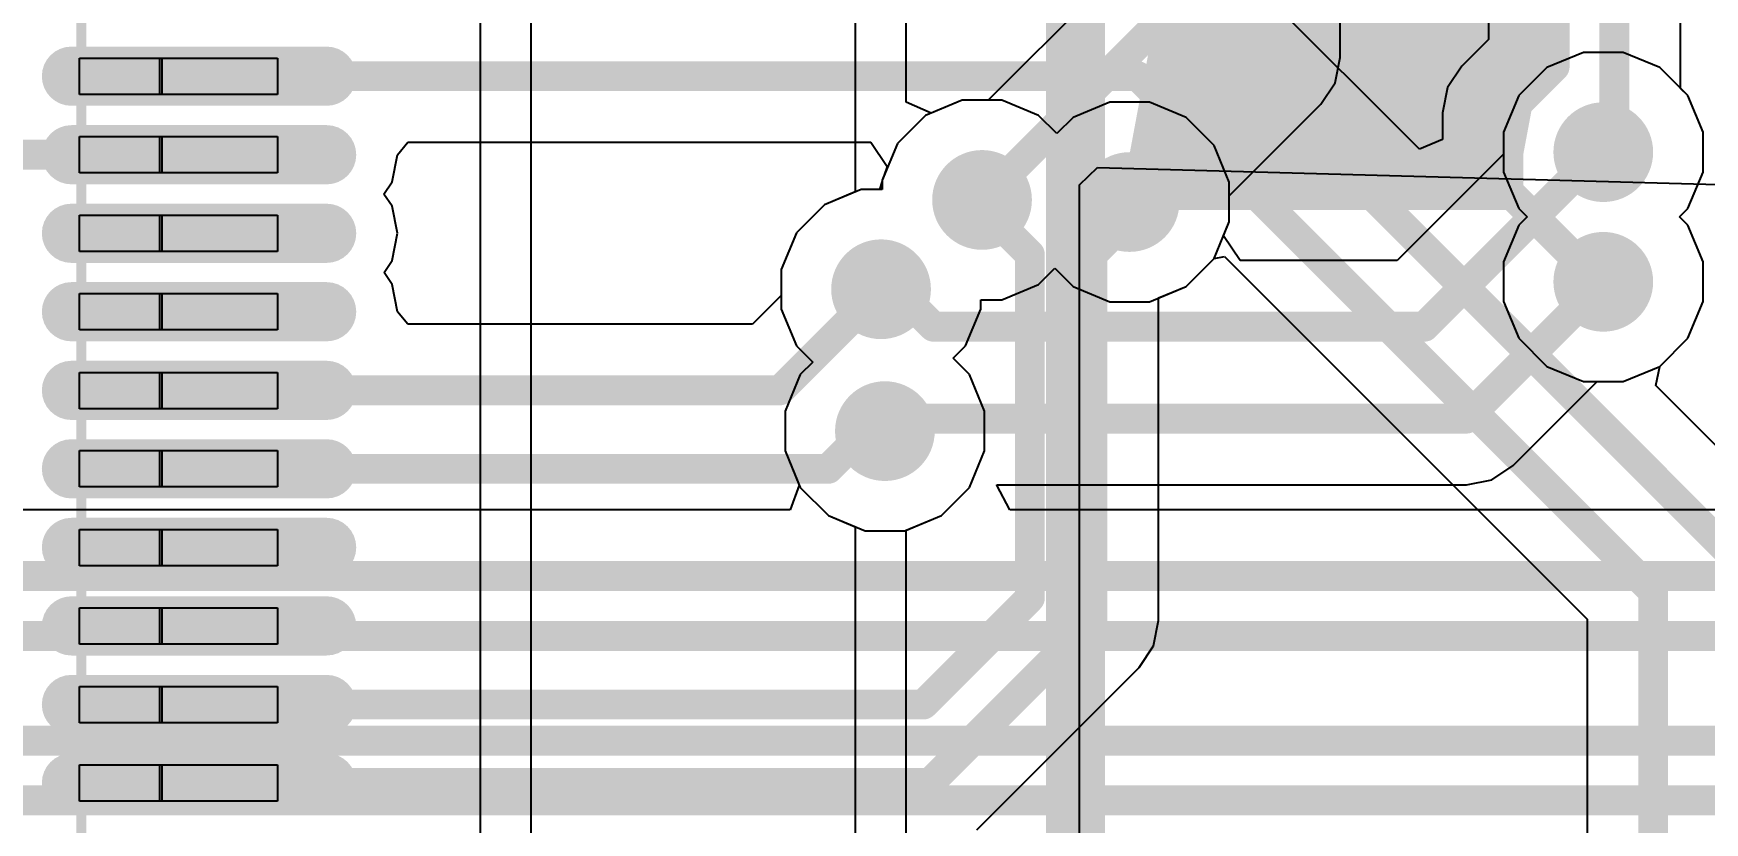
# Model space of a CAD drawing. Header units: inches. Extents: x -1 to 1.07, y -0.9 to 1.08.
# Drawn here: x 0.0052 to 0.3403, y -0.3094 to -0.1512 of the extents above; entities that cross this region are included whole.
import ezdxf

# ---------------------------------------------------------------- set-up
doc = ezdxf.new("R2010")
doc.units = ezdxf.units.IN
doc.header["$MEASUREMENT"] = 0
for name, color, linetype in [('BottomLayer', 5, 'Continuous'), ('Mechanical15', 56, 'Continuous'), ('MidLayer1', 16, 'Continuous'), ('MidLayer2', 76, 'Continuous'), ('TopLayer', 1, 'Continuous'), ('TopOverlay', 2, 'Continuous'), ('TopPaste', 8, 'Continuous'), ('TopSolder', 216, 'Continuous'), ('ViaHoleLayer', 16, 'Continuous')]:
    doc.layers.add(name, color=color, linetype=linetype)
doc.styles.add('Arial_Bold_Italic', font='', dxfattribs={"height": 0.2})
doc.styles.get('Arial_Bold_Italic').set_extended_font_data('Arial', italic=True, bold=True)

# ---------------------------------------------------------------- blocks, each defined once
blk = doc.blocks.new('IC_V3S_22')
at = {"layer": 'TopLayer'}
h = blk.add_hatch(color=1, dxfattribs=at)
edge = h.paths.add_edge_path()
edge.add_arc((0.32979, -0.00787), 0.003937, 270, 450)
edge.add_line((0.32979, -0.003933), (0.27861, -0.003933))
edge.add_arc((0.27861, -0.00787), 0.003937, 90, 270)
edge.add_line((0.27861, -0.011807), (0.32979, -0.011807))
h = blk.add_hatch(color=1, dxfattribs=at)
edge = h.paths.add_edge_path()
edge.add_arc((0.32979, -0.02362), 0.003937, 270, 450)
edge.add_line((0.32979, -0.019683), (0.27861, -0.019683))
edge.add_arc((0.27861, -0.02362), 0.003937, 90, 270)
edge.add_line((0.27861, -0.027557), (0.32979, -0.027557))
h = blk.add_hatch(color=1, dxfattribs=at)
edge = h.paths.add_edge_path()
edge.add_arc((0.32979, -0.03937), 0.003937, 270, 450)
edge.add_line((0.32979, -0.035433), (0.27861, -0.035433))
edge.add_arc((0.27861, -0.03937), 0.003937, 90, 270)
edge.add_line((0.27861, -0.043307), (0.32979, -0.043307))
h = blk.add_hatch(color=1, dxfattribs=at)
edge = h.paths.add_edge_path()
edge.add_arc((0.32979, -0.0551), 0.003937, 270, 450)
edge.add_line((0.32979, -0.051163), (0.27861, -0.051163))
edge.add_arc((0.27861, -0.0551), 0.003937, 90, 270)
edge.add_line((0.27861, -0.059037), (0.32979, -0.059037))
h = blk.add_hatch(color=1, dxfattribs=at)
edge = h.paths.add_edge_path()
edge.add_arc((0.32979, -0.07087), 0.003937, 270, 450)
edge.add_line((0.32979, -0.066933), (0.27861, -0.066933))
edge.add_arc((0.27861, -0.07087), 0.003937, 90, 270)
edge.add_line((0.27861, -0.074807), (0.32979, -0.074807))
h = blk.add_hatch(color=1, dxfattribs=at)
edge = h.paths.add_edge_path()
edge.add_arc((0.32979, -0.0866), 0.003937, 270, 450)
edge.add_line((0.32979, -0.082663), (0.27861, -0.082663))
edge.add_arc((0.27861, -0.0866), 0.003937, 90, 270)
edge.add_line((0.27861, -0.090537), (0.32979, -0.090537))
h = blk.add_hatch(color=1, dxfattribs=at)
edge = h.paths.add_edge_path()
edge.add_arc((0.32979, -0.10236), 0.003937, 270, 450)
edge.add_line((0.32979, -0.098423), (0.27861, -0.098423))
edge.add_arc((0.27861, -0.10236), 0.003937, 90, 270)
edge.add_line((0.27861, -0.106297), (0.32979, -0.106297))
h = blk.add_hatch(color=1, dxfattribs=at)
edge = h.paths.add_edge_path()
edge.add_arc((0.32979, -0.1181), 0.003937, 270, 450)
edge.add_line((0.32979, -0.114163), (0.27861, -0.114163))
edge.add_arc((0.27861, -0.1181), 0.003937, 90, 270)
edge.add_line((0.27861, -0.122037), (0.32979, -0.122037))
h = blk.add_hatch(color=1, dxfattribs=at)
edge = h.paths.add_edge_path()
edge.add_arc((0.32979, -0.13386), 0.003937, 270, 450)
edge.add_line((0.32979, -0.129923), (0.27861, -0.129923))
edge.add_arc((0.27861, -0.13386), 0.003937, 90, 270)
edge.add_line((0.27861, -0.137797), (0.32979, -0.137797))
h = blk.add_hatch(color=1, dxfattribs=at)
edge = h.paths.add_edge_path()
edge.add_arc((0.32979, -0.1496), 0.003937, 270, 450)
edge.add_line((0.32979, -0.145663), (0.27861, -0.145663))
edge.add_arc((0.27861, -0.1496), 0.003937, 90, 270)
edge.add_line((0.27861, -0.153537), (0.32979, -0.153537))
at = {"layer": 'TopPaste'}
h = blk.add_hatch(color=8, dxfattribs=at)
edge = h.paths.add_edge_path()
edge.add_arc((0.32979, -0.00787), 0.003937, 270, 450)
edge.add_line((0.32979, -0.003933), (0.27861, -0.003933))
edge.add_arc((0.27861, -0.00787), 0.003937, 90, 270)
edge.add_line((0.27861, -0.011807), (0.32979, -0.011807))
h = blk.add_hatch(color=8, dxfattribs=at)
edge = h.paths.add_edge_path()
edge.add_arc((0.32979, -0.02362), 0.003937, 270, 450)
edge.add_line((0.32979, -0.019683), (0.27861, -0.019683))
edge.add_arc((0.27861, -0.02362), 0.003937, 90, 270)
edge.add_line((0.27861, -0.027557), (0.32979, -0.027557))
h = blk.add_hatch(color=8, dxfattribs=at)
edge = h.paths.add_edge_path()
edge.add_arc((0.32979, -0.03937), 0.003937, 270, 450)
edge.add_line((0.32979, -0.035433), (0.27861, -0.035433))
edge.add_arc((0.27861, -0.03937), 0.003937, 90, 270)
edge.add_line((0.27861, -0.043307), (0.32979, -0.043307))
h = blk.add_hatch(color=8, dxfattribs=at)
edge = h.paths.add_edge_path()
edge.add_arc((0.32979, -0.0551), 0.003937, 270, 450)
edge.add_line((0.32979, -0.051163), (0.27861, -0.051163))
edge.add_arc((0.27861, -0.0551), 0.003937, 90, 270)
edge.add_line((0.27861, -0.059037), (0.32979, -0.059037))
h = blk.add_hatch(color=8, dxfattribs=at)
edge = h.paths.add_edge_path()
edge.add_arc((0.32979, -0.07087), 0.003937, 270, 450)
edge.add_line((0.32979, -0.066933), (0.27861, -0.066933))
edge.add_arc((0.27861, -0.07087), 0.003937, 90, 270)
edge.add_line((0.27861, -0.074807), (0.32979, -0.074807))
h = blk.add_hatch(color=8, dxfattribs=at)
edge = h.paths.add_edge_path()
edge.add_arc((0.32979, -0.0866), 0.003937, 270, 450)
edge.add_line((0.32979, -0.082663), (0.27861, -0.082663))
edge.add_arc((0.27861, -0.0866), 0.003937, 90, 270)
edge.add_line((0.27861, -0.090537), (0.32979, -0.090537))
h = blk.add_hatch(color=8, dxfattribs=at)
edge = h.paths.add_edge_path()
edge.add_arc((0.32979, -0.10236), 0.003937, 270, 450)
edge.add_line((0.32979, -0.098423), (0.27861, -0.098423))
edge.add_arc((0.27861, -0.10236), 0.003937, 90, 270)
edge.add_line((0.27861, -0.106297), (0.32979, -0.106297))
h = blk.add_hatch(color=8, dxfattribs=at)
edge = h.paths.add_edge_path()
edge.add_arc((0.32979, -0.1181), 0.003937, 270, 450)
edge.add_line((0.32979, -0.114163), (0.27861, -0.114163))
edge.add_arc((0.27861, -0.1181), 0.003937, 90, 270)
edge.add_line((0.27861, -0.122037), (0.32979, -0.122037))
h = blk.add_hatch(color=8, dxfattribs=at)
edge = h.paths.add_edge_path()
edge.add_arc((0.32979, -0.13386), 0.003937, 270, 450)
edge.add_line((0.32979, -0.129923), (0.27861, -0.129923))
edge.add_arc((0.27861, -0.13386), 0.003937, 90, 270)
edge.add_line((0.27861, -0.137797), (0.32979, -0.137797))
h = blk.add_hatch(color=8, dxfattribs=at)
edge = h.paths.add_edge_path()
edge.add_arc((0.32979, -0.1496), 0.003937, 270, 450)
edge.add_line((0.32979, -0.145663), (0.27861, -0.145663))
edge.add_arc((0.27861, -0.1496), 0.003937, 90, 270)
edge.add_line((0.27861, -0.153537), (0.32979, -0.153537))
at = {"layer": 'TopSolder'}
h = blk.add_hatch(color=216, dxfattribs=at)
edge = h.paths.add_edge_path()
edge.add_arc((0.32979, -0.00787), 0.005937, 270, 450)
edge.add_line((0.32979, -0.001933), (0.27861, -0.001933))
edge.add_arc((0.27861, -0.00787), 0.005937, 90, 270)
edge.add_line((0.27861, -0.013807), (0.32979, -0.013807))
h = blk.add_hatch(color=216, dxfattribs=at)
edge = h.paths.add_edge_path()
edge.add_arc((0.32979, -0.02362), 0.005937, 270, 450)
edge.add_line((0.32979, -0.017683), (0.27861, -0.017683))
edge.add_arc((0.27861, -0.02362), 0.005937, 90, 270)
edge.add_line((0.27861, -0.029557), (0.32979, -0.029557))
h = blk.add_hatch(color=216, dxfattribs=at)
edge = h.paths.add_edge_path()
edge.add_arc((0.32979, -0.03937), 0.005937, 270, 450)
edge.add_line((0.32979, -0.033433), (0.27861, -0.033433))
edge.add_arc((0.27861, -0.03937), 0.005937, 90, 270)
edge.add_line((0.27861, -0.045307), (0.32979, -0.045307))
h = blk.add_hatch(color=216, dxfattribs=at)
edge = h.paths.add_edge_path()
edge.add_arc((0.32979, -0.0551), 0.005937, 270, 450)
edge.add_line((0.32979, -0.049163), (0.27861, -0.049163))
edge.add_arc((0.27861, -0.0551), 0.005937, 90, 270)
edge.add_line((0.27861, -0.061037), (0.32979, -0.061037))
h = blk.add_hatch(color=216, dxfattribs=at)
edge = h.paths.add_edge_path()
edge.add_arc((0.32979, -0.07087), 0.005937, 270, 450)
edge.add_line((0.32979, -0.064933), (0.27861, -0.064933))
edge.add_arc((0.27861, -0.07087), 0.005937, 90, 270)
edge.add_line((0.27861, -0.076807), (0.32979, -0.076807))
h = blk.add_hatch(color=216, dxfattribs=at)
edge = h.paths.add_edge_path()
edge.add_arc((0.32979, -0.0866), 0.005937, 270, 450)
edge.add_line((0.32979, -0.080663), (0.27861, -0.080663))
edge.add_arc((0.27861, -0.0866), 0.005937, 90, 270)
edge.add_line((0.27861, -0.092537), (0.32979, -0.092537))
h = blk.add_hatch(color=216, dxfattribs=at)
edge = h.paths.add_edge_path()
edge.add_arc((0.32979, -0.10236), 0.005937, 270, 450)
edge.add_line((0.32979, -0.096423), (0.27861, -0.096423))
edge.add_arc((0.27861, -0.10236), 0.005937, 90, 270)
edge.add_line((0.27861, -0.108297), (0.32979, -0.108297))
h = blk.add_hatch(color=216, dxfattribs=at)
edge = h.paths.add_edge_path()
edge.add_arc((0.32979, -0.1181), 0.005937, 270, 450)
edge.add_line((0.32979, -0.112163), (0.27861, -0.112163))
edge.add_arc((0.27861, -0.1181), 0.005937, 90, 270)
edge.add_line((0.27861, -0.124037), (0.32979, -0.124037))
h = blk.add_hatch(color=216, dxfattribs=at)
edge = h.paths.add_edge_path()
edge.add_arc((0.32979, -0.13386), 0.005937, 270, 450)
edge.add_line((0.32979, -0.127923), (0.27861, -0.127923))
edge.add_arc((0.27861, -0.13386), 0.005937, 90, 270)
edge.add_line((0.27861, -0.139797), (0.32979, -0.139797))
h = blk.add_hatch(color=216, dxfattribs=at)
edge = h.paths.add_edge_path()
edge.add_arc((0.32979, -0.1496), 0.005937, 270, 450)
edge.add_line((0.32979, -0.143663), (0.27861, -0.143663))
edge.add_arc((0.27861, -0.1496), 0.005937, 90, 270)
edge.add_line((0.27861, -0.155537), (0.32979, -0.155537))
at = {"layer": 'Mechanical15'}
for p, q in [((0.280197, -0.011542), (0.280197, -0.004258)), ((0.280197, -0.004258), (0.296732, -0.004258)), ((0.296339, -0.011542), (0.296339, -0.004258)), ((0.296339, -0.004258), (0.319961, -0.004258)), ((0.296732, -0.004258), (0.296732, -0.011542)), ((0.319961, -0.004258), (0.319961, -0.011542)), ((0.280197, -0.011542), (0.280197, -0.011542)), ((0.296732, -0.011542), (0.280197, -0.011542)), ((0.296339, -0.011542), (0.296339, -0.011542)), ((0.319961, -0.011542), (0.296339, -0.011542)), ((0.280197, -0.027242), (0.280197, -0.019958)), ((0.280197, -0.019958), (0.296732, -0.019958)), ((0.296339, -0.027242), (0.296339, -0.019958)), ((0.296339, -0.019958), (0.319961, -0.019958)), ((0.296732, -0.019958), (0.296732, -0.027242)), ((0.319961, -0.019958), (0.319961, -0.027242)), ((0.280197, -0.027242), (0.280197, -0.027242)), ((0.296732, -0.027242), (0.280197, -0.027242)), ((0.296339, -0.027242), (0.296339, -0.027242)), ((0.319961, -0.027242), (0.296339, -0.027242)), ((0.280197, -0.043042), (0.280197, -0.035758)), ((0.280197, -0.035758), (0.296732, -0.035758)), ((0.296339, -0.043042), (0.296339, -0.035758)), ((0.296339, -0.035758), (0.319961, -0.035758)), ((0.296732, -0.035758), (0.296732, -0.043042)), ((0.319961, -0.035758), (0.319961, -0.043042)), ((0.280197, -0.043042), (0.280197, -0.043042)), ((0.296732, -0.043042), (0.280197, -0.043042)), ((0.296339, -0.043042), (0.296339, -0.043042)), ((0.319961, -0.043042), (0.296339, -0.043042)), ((0.280197, -0.058742), (0.280197, -0.051458)), ((0.280197, -0.051458), (0.296732, -0.051458)), ((0.296339, -0.058742), (0.296339, -0.051458)), ((0.296339, -0.051458), (0.319961, -0.051458)), ((0.296732, -0.051458), (0.296732, -0.058742)), ((0.319961, -0.051458), (0.319961, -0.058742)), ((0.280197, -0.058742), (0.280197, -0.058742)), ((0.296732, -0.058742), (0.280197, -0.058742)), ((0.296339, -0.058742), (0.296339, -0.058742)), ((0.319961, -0.058742), (0.296339, -0.058742)), ((0.280197, -0.074542), (0.280197, -0.067258)), ((0.280197, -0.067258), (0.296732, -0.067258)), ((0.296339, -0.074542), (0.296339, -0.067258)), ((0.296339, -0.067258), (0.319961, -0.067258)), ((0.296732, -0.067258), (0.296732, -0.074542)), ((0.319961, -0.067258), (0.319961, -0.074542)), ((0.280197, -0.074542), (0.280197, -0.074542)), ((0.296732, -0.074542), (0.280197, -0.074542)), ((0.296339, -0.074542), (0.296339, -0.074542)), ((0.319961, -0.074542), (0.296339, -0.074542)), ((0.280197, -0.090242), (0.280197, -0.082958)), ((0.280197, -0.082958), (0.296732, -0.082958)), ((0.296339, -0.090242), (0.296339, -0.082958)), ((0.296339, -0.082958), (0.319961, -0.082958)), ((0.296732, -0.082958), (0.296732, -0.090242)), ((0.319961, -0.082958), (0.319961, -0.090242)), ((0.280197, -0.090242), (0.280197, -0.090242)), ((0.296732, -0.090242), (0.280197, -0.090242)), ((0.296339, -0.090242), (0.296339, -0.090242)), ((0.319961, -0.090242), (0.296339, -0.090242)), ((0.280197, -0.106042), (0.280197, -0.098758)), ((0.280197, -0.098758), (0.296732, -0.098758)), ((0.296339, -0.106042), (0.296339, -0.098758)), ((0.296339, -0.098758), (0.319961, -0.098758)), ((0.296732, -0.098758), (0.296732, -0.106042)), ((0.319961, -0.098758), (0.319961, -0.106042)), ((0.280197, -0.106042), (0.280197, -0.106042)), ((0.296732, -0.106042), (0.280197, -0.106042)), ((0.296339, -0.106042), (0.296339, -0.106042)), ((0.319961, -0.106042), (0.296339, -0.106042)), ((0.280197, -0.121742), (0.280197, -0.114458)), ((0.280197, -0.114458), (0.296732, -0.114458)), ((0.296339, -0.121742), (0.296339, -0.114458)), ((0.296339, -0.114458), (0.319961, -0.114458)), ((0.296732, -0.114458), (0.296732, -0.121742)), ((0.319961, -0.114458), (0.319961, -0.121742)), ((0.280197, -0.121742), (0.280197, -0.121742)), ((0.296732, -0.121742), (0.280197, -0.121742)), ((0.296339, -0.121742), (0.296339, -0.121742)), ((0.319961, -0.121742), (0.296339, -0.121742)), ((0.280197, -0.137542), (0.280197, -0.130258)), ((0.280197, -0.130258), (0.296732, -0.130258)), ((0.296339, -0.137542), (0.296339, -0.130258)), ((0.296339, -0.130258), (0.319961, -0.130258)), ((0.296732, -0.130258), (0.296732, -0.137542)), ((0.319961, -0.130258), (0.319961, -0.137542)), ((0.280197, -0.137542), (0.280197, -0.137542)), ((0.296732, -0.137542), (0.280197, -0.137542)), ((0.296339, -0.137542), (0.296339, -0.137542)), ((0.319961, -0.137542), (0.296339, -0.137542)), ((0.280197, -0.153242), (0.280197, -0.145958)), ((0.280197, -0.145958), (0.296732, -0.145958)), ((0.296339, -0.153242), (0.296339, -0.145958)), ((0.296339, -0.145958), (0.319961, -0.145958)), ((0.296732, -0.145958), (0.296732, -0.153242)), ((0.319961, -0.145958), (0.319961, -0.153242)), ((0.280197, -0.153242), (0.280197, -0.153242)), ((0.296732, -0.153242), (0.280197, -0.153242)), ((0.296339, -0.153242), (0.296339, -0.153242)), ((0.319961, -0.153242), (0.296339, -0.153242))]:
    blk.add_line(p, q, dxfattribs=at)
blk.add_lwpolyline([(0.280591, -0.275591, 0.002, 0.002, 0), (0.280591, 0.275591, 0.002, 0.002, 0)], format="xyseb", dxfattribs=at)

msp = doc.modelspace()

# ---------------------------------------------------------------- hatches: boundary and pattern name
at = {"layer": 'BottomLayer'}
h = msp.add_hatch(color=5, dxfattribs=at)
edge = h.paths.add_edge_path()
edge.add_arc((0.32, -0.175), 0.01, 0, 360)
h = msp.add_hatch(color=5, dxfattribs=at)
edge = h.paths.add_edge_path()
edge.add_arc((0.19542, -0.18458), 0.01, 0, 360)
h = msp.add_hatch(color=5, dxfattribs=at)
edge = h.paths.add_edge_path()
edge.add_arc((0.225, -0.185), 0.01, 0, 360)
h = msp.add_hatch(color=5, dxfattribs=at)
edge = h.paths.add_edge_path()
edge.add_arc((0.32, -0.201), 0.01, 0, 360)
h = msp.add_hatch(color=5, dxfattribs=at)
edge = h.paths.add_edge_path()
edge.add_arc((0.17517, -0.20249), 0.01, 0, 360)
h = msp.add_hatch(color=5, dxfattribs=at)
edge = h.paths.add_edge_path()
edge.add_arc((0.17594, -0.23094), 0.01, 0, 360)
at = {"layer": 'MidLayer1'}
h = msp.add_hatch(color=16, dxfattribs=at)
edge = h.paths.add_edge_path()
edge.add_arc((0.32, -0.175), 0.01, 0, 360)
h = msp.add_hatch(color=16, dxfattribs=at)
edge = h.paths.add_edge_path()
edge.add_arc((0.19542, -0.18458), 0.01, 0, 360)
h = msp.add_hatch(color=16, dxfattribs=at)
edge = h.paths.add_edge_path()
edge.add_arc((0.225, -0.185), 0.01, 0, 360)
h = msp.add_hatch(color=16, dxfattribs=at)
edge = h.paths.add_edge_path()
edge.add_arc((0.32, -0.201), 0.01, 0, 360)
h = msp.add_hatch(color=16, dxfattribs=at)
edge = h.paths.add_edge_path()
edge.add_arc((0.17517, -0.20249), 0.01, 0, 360)
h = msp.add_hatch(color=16, dxfattribs=at)
edge = h.paths.add_edge_path()
edge.add_arc((0.17594, -0.23094), 0.01, 0, 360)
at = {"layer": 'MidLayer2'}
h = msp.add_hatch(color=76, dxfattribs=at)
edge = h.paths.add_edge_path()
edge.add_arc((0.32, -0.175), 0.01, 0, 360)
h = msp.add_hatch(color=76, dxfattribs=at)
edge = h.paths.add_edge_path()
edge.add_arc((0.19542, -0.18458), 0.01, 0, 360)
h = msp.add_hatch(color=76, dxfattribs=at)
edge = h.paths.add_edge_path()
edge.add_arc((0.225, -0.185), 0.01, 0, 360)
h = msp.add_hatch(color=76, dxfattribs=at)
edge = h.paths.add_edge_path()
edge.add_arc((0.32, -0.201), 0.01, 0, 360)
h = msp.add_hatch(color=76, dxfattribs=at)
edge = h.paths.add_edge_path()
edge.add_arc((0.17517, -0.20249), 0.01, 0, 360)
h = msp.add_hatch(color=76, dxfattribs=at)
edge = h.paths.add_edge_path()
edge.add_arc((0.17594, -0.23094), 0.01, 0, 360)
at = {"layer": 'TopLayer'}
h = msp.add_hatch(color=1, dxfattribs=at)
edge = h.paths.add_edge_path()
edge.add_arc((0.32, -0.175), 0.01, 0, 360)
h = msp.add_hatch(color=1, dxfattribs=at)
edge = h.paths.add_edge_path()
edge.add_arc((0.19542, -0.18458), 0.01, 0, 360)
h = msp.add_hatch(color=1, dxfattribs=at)
edge = h.paths.add_edge_path()
edge.add_arc((0.225, -0.185), 0.01, 0, 360)
h = msp.add_hatch(color=1, dxfattribs=at)
edge = h.paths.add_edge_path()
edge.add_arc((0.32, -0.201), 0.01, 0, 360)
h = msp.add_hatch(color=1, dxfattribs=at)
edge = h.paths.add_edge_path()
edge.add_arc((0.17517, -0.20249), 0.01, 0, 360)
h = msp.add_hatch(color=1, dxfattribs=at)
edge = h.paths.add_edge_path()
edge.add_arc((0.17594, -0.23094), 0.01, 0, 360)
at = {"layer": 'ViaHoleLayer'}
h = msp.add_hatch(color=16, dxfattribs=at)
edge = h.paths.add_edge_path()
edge.add_arc((0.32, -0.175), 0.005, 0, 360)
h = msp.add_hatch(color=16, dxfattribs=at)
edge = h.paths.add_edge_path()
edge.add_arc((0.19542, -0.18458), 0.005, 0, 360)
h = msp.add_hatch(color=16, dxfattribs=at)
edge = h.paths.add_edge_path()
edge.add_arc((0.225, -0.185), 0.005, 0, 360)
h = msp.add_hatch(color=16, dxfattribs=at)
edge = h.paths.add_edge_path()
edge.add_arc((0.17517, -0.20249), 0.005, 0, 360)
h = msp.add_hatch(color=16, dxfattribs=at)
edge = h.paths.add_edge_path()
edge.add_arc((0.32, -0.201), 0.005, 0, 360)
h = msp.add_hatch(color=16, dxfattribs=at)
edge = h.paths.add_edge_path()
edge.add_arc((0.17594, -0.23094), 0.005, 0, 360)

# ---------------------------------------------------------------- linework, layer by layer
at = {"layer": 'BottomLayer'}
for p, q in [((0.26725, -0.156), (0.26725, -0.05023)), ((0.22675, -0.13451), (0.19668, -0.16458)), ((0.26625, -0.16107), (0.26725, -0.156)), ((0.31602, -0.155), (0.30867, -0.15804)), ((0.32398, -0.155), (0.31602, -0.155)), ((0.33133, -0.15804), (0.32398, -0.155)), ((0.30867, -0.15804), (0.30304, -0.16367)), ((0.33696, -0.16367), (0.33133, -0.15804)), ((0.26337, -0.16537), (0.26625, -0.16107)), ((0.30304, -0.16367), (0.3, -0.17102)), ((0.34, -0.17102), (0.33696, -0.16367)), ((0.19144, -0.16458), (0.18409, -0.16762)), ((0.19668, -0.16458), (0.19144, -0.16458)), ((0.245, -0.18374), (0.26337, -0.16537)), ((0.18409, -0.16762), (0.17847, -0.17325)), ((0.17847, -0.17325), (0.17542, -0.1806)), ((0.3, -0.17102), (0.3, -0.17539)), ((0.34, -0.17898), (0.34, -0.17102)), ((0.3, -0.17539), (0.27864, -0.19675)), ((0.17542, -0.1806), (0.17542, -0.18249)), ((0.33696, -0.18633), (0.34, -0.17898)), ((0.17119, -0.18249), (0.16384, -0.18554)), ((0.17542, -0.18249), (0.17119, -0.18249)), ((0.245, -0.18898), (0.245, -0.18374)), ((0.16384, -0.18554), (0.15821, -0.19116)), ((0.33528, -0.188), (0.33696, -0.18633)), ((0.24385, -0.19175), (0.245, -0.18898)), ((0.33696, -0.18967), (0.33528, -0.188)), ((0.34, -0.19702), (0.33696, -0.18967)), ((0.15821, -0.19116), (0.15517, -0.19851)), ((0.24719, -0.19675), (0.24385, -0.19175)), ((0.27864, -0.19675), (0.24719, -0.19675)), ((0.34, -0.20498), (0.34, -0.19702)), ((0.15517, -0.19851), (0.15517, -0.20647)), ((0.15517, -0.20647), (0.15821, -0.21382)), ((0.33696, -0.21233), (0.34, -0.20498)), ((0.15821, -0.21382), (0.16149, -0.2171)), ((0.33133, -0.21796), (0.33696, -0.21233)), ((0.16149, -0.2171), (0.15898, -0.21961)), ((0.15898, -0.21961), (0.15593, -0.22696)), ((0.30194, -0.23781), (0.31875, -0.221)), ((0.31875, -0.221), (0.32398, -0.221)), ((0.32398, -0.221), (0.33133, -0.21796)), ((0.15593, -0.22696), (0.15593, -0.23491)), ((0.15593, -0.23491), (0.15876, -0.24175)), ((0.29764, -0.24068), (0.30194, -0.23781)), ((0.29257, -0.24169), (0.29764, -0.24068)), ((0.15876, -0.24175), (0.15693, -0.24675)), ((0.19837, -0.24175), (0.19841, -0.24169)), ((0.20098, -0.24675), (0.19837, -0.24175)), ((0.19841, -0.24169), (0.29257, -0.24169)), ((0.15693, -0.24675), (-0.34951, -0.24675)), ((0.43951, -0.24675), (0.20098, -0.24675))]:
    msp.add_line(p, q, dxfattribs=at)
for points in [[(0.254, -0.156, 0.006, 0.006, 0), (0.254, 0.56949, 0.006, 0.006, 0)], [(0.19542, -0.18458, 0.006, 0.006, 0), (0.24, -0.14, 0.006, 0.006, 0)], [(0.225, -0.185, 0.006, 0.006, 0), (0.254, -0.156, 0.006, 0.006, 0)], [(0.28413, -0.21, 0.006, 0.006, 0), (0.31913, -0.175, 0.006, 0.006, 0)], [(0.31913, -0.175, 0.006, 0.006, 0), (0.32, -0.175, 0.006, 0.006, 0)], [(0.17517, -0.20249, 0.006, 0.006, 0), (0.17818, -0.20249, 0.006, 0.006, 0)], [(0.17818, -0.20249, 0.006, 0.006, 0), (0.18568, -0.21, 0.006, 0.006, 0)], [(0.29257, -0.22843, 0.006, 0.006, 0), (0.32, -0.201, 0.006, 0.006, 0)], [(0.18568, -0.21, 0.006, 0.006, 0), (0.28413, -0.21, 0.006, 0.006, 0)], [(0.17594, -0.23094, 0.006, 0.006, 0), (0.17844, -0.22843, 0.006, 0.006, 0)], [(0.17844, -0.22843, 0.006, 0.006, 0), (0.29257, -0.22843, 0.006, 0.006, 0)], [(-0.355, -0.26, 0.006, 0.006, 0), (0.445, -0.26, 0.006, 0.006, 0)], [(-0.35997, -0.272, 0.006, 0.006, 0), (0.44997, -0.272, 0.006, 0.006, 0)], [(-0.362, -0.293, 0.006, 0.006, 0), (0.522, -0.293, 0.006, 0.006, 0)], [(-0.37, -0.305, 0.006, 0.006, 0), (0.53308, -0.305, 0.006, 0.006, 0)]]:
    msp.add_lwpolyline(points, format="xyseb", dxfattribs=at)
for points in [[(0.2525, -0.156, 0.003, 0.003, 1), (0.2555, -0.156, 0.003, 0.003, 1)], [(0.2525, -0.156, 0.003, 0.003, 1), (0.2555, -0.156, 0.003, 0.003, 1)], [(0.31763, -0.175, 0.003, 0.003, 1), (0.32063, -0.175, 0.003, 0.003, 1)], [(0.31763, -0.175, 0.003, 0.003, 1), (0.32063, -0.175, 0.003, 0.003, 1)], [(0.3185, -0.175, 0.003, 0.003, 1), (0.3215, -0.175, 0.003, 0.003, 1)], [(0.19392, -0.18458, 0.003, 0.003, 1), (0.19692, -0.18458, 0.003, 0.003, 1)], [(0.2235, -0.185, 0.003, 0.003, 1), (0.2265, -0.185, 0.003, 0.003, 1)], [(0.17367, -0.20249, 0.003, 0.003, 1), (0.17667, -0.20249, 0.003, 0.003, 1)], [(0.17667, -0.20249, 0.003, 0.003, 1), (0.17968, -0.20249, 0.003, 0.003, 1)], [(0.17667, -0.20249, 0.003, 0.003, 1), (0.17968, -0.20249, 0.003, 0.003, 1)], [(0.3185, -0.201, 0.003, 0.003, 1), (0.3215, -0.201, 0.003, 0.003, 1)], [(0.18418, -0.21, 0.003, 0.003, 1), (0.18718, -0.21, 0.003, 0.003, 1)], [(0.18418, -0.21, 0.003, 0.003, 1), (0.18718, -0.21, 0.003, 0.003, 1)], [(0.28263, -0.21, 0.003, 0.003, 1), (0.28563, -0.21, 0.003, 0.003, 1)], [(0.28263, -0.21, 0.003, 0.003, 1), (0.28563, -0.21, 0.003, 0.003, 1)], [(0.17694, -0.22843, 0.003, 0.003, 1), (0.17994, -0.22843, 0.003, 0.003, 1)], [(0.17694, -0.22843, 0.003, 0.003, 1), (0.17994, -0.22843, 0.003, 0.003, 1)], [(0.29107, -0.22843, 0.003, 0.003, 1), (0.29407, -0.22843, 0.003, 0.003, 1)], [(0.29107, -0.22843, 0.003, 0.003, 1), (0.29407, -0.22843, 0.003, 0.003, 1)], [(0.17444, -0.23094, 0.003, 0.003, 1), (0.17744, -0.23094, 0.003, 0.003, 1)]]:
    msp.add_lwpolyline(points, format="xyseb", close=True, dxfattribs=at)
at = {"layer": 'MidLayer1'}
for p, q in [((0.31602, -0.155), (0.30867, -0.15804)), ((0.32398, -0.155), (0.31602, -0.155)), ((0.33133, -0.15804), (0.32398, -0.155)), ((0.30867, -0.15804), (0.30304, -0.16367)), ((0.33696, -0.16367), (0.33133, -0.15804)), ((0.30304, -0.16367), (0.3, -0.17102)), ((0.34, -0.17102), (0.33696, -0.16367)), ((0.19144, -0.16458), (0.18409, -0.16762)), ((0.1994, -0.16458), (0.19144, -0.16458)), ((0.20675, -0.16762), (0.1994, -0.16458)), ((0.22102, -0.165), (0.21367, -0.16804)), ((0.22898, -0.165), (0.22102, -0.165)), ((0.23633, -0.16804), (0.22898, -0.165)), ((0.18409, -0.16762), (0.17847, -0.17325)), ((0.21042, -0.17129), (0.20675, -0.16762)), ((0.21367, -0.16804), (0.21042, -0.17129)), ((0.24196, -0.17367), (0.23633, -0.16804)), ((0.17847, -0.17325), (0.17542, -0.1806)), ((0.245, -0.18102), (0.24196, -0.17367)), ((0.3, -0.17102), (0.3, -0.17898)), ((0.34, -0.17898), (0.34, -0.17102)), ((0.17542, -0.1806), (0.17542, -0.18249)), ((0.3, -0.17898), (0.30304, -0.18633)), ((0.33696, -0.18633), (0.34, -0.17898)), ((0.17119, -0.18249), (0.16384, -0.18554)), ((0.17542, -0.18249), (0.17119, -0.18249)), ((0.245, -0.18898), (0.245, -0.18102)), ((0.16384, -0.18554), (0.15821, -0.19116)), ((0.30304, -0.18633), (0.30472, -0.188)), ((0.33528, -0.188), (0.33696, -0.18633)), ((0.24196, -0.19633), (0.245, -0.18898)), ((0.30304, -0.18967), (0.3, -0.19702)), ((0.30472, -0.188), (0.30304, -0.18967)), ((0.33696, -0.18967), (0.33528, -0.188)), ((0.34, -0.19702), (0.33696, -0.18967)), ((0.15821, -0.19116), (0.15517, -0.19851)), ((0.23633, -0.20196), (0.24196, -0.19633)), ((0.3, -0.19702), (0.3, -0.20498)), ((0.34, -0.20498), (0.34, -0.19702)), ((0.15517, -0.19851), (0.15517, -0.20647)), ((0.20675, -0.20153), (0.21, -0.19828)), ((0.21, -0.19828), (0.21367, -0.20196)), ((0.1994, -0.20458), (0.20675, -0.20153)), ((0.21367, -0.20196), (0.22102, -0.205)), ((0.22898, -0.205), (0.23633, -0.20196)), ((0.15517, -0.20647), (0.15821, -0.21382)), ((0.19212, -0.21382), (0.19517, -0.20647)), ((0.19517, -0.20647), (0.19517, -0.20458)), ((0.19517, -0.20458), (0.1994, -0.20458)), ((0.22102, -0.205), (0.22898, -0.205)), ((0.3, -0.20498), (0.30304, -0.21233)), ((0.33696, -0.21233), (0.34, -0.20498)), ((0.15821, -0.21382), (0.16149, -0.2171)), ((0.18961, -0.21633), (0.19212, -0.21382)), ((0.30304, -0.21233), (0.30867, -0.21796)), ((0.33133, -0.21796), (0.33696, -0.21233)), ((0.16149, -0.2171), (0.15898, -0.21961)), ((0.19289, -0.21961), (0.18961, -0.21633)), ((0.15898, -0.21961), (0.15593, -0.22696)), ((0.19593, -0.22696), (0.19289, -0.21961)), ((0.30867, -0.21796), (0.31602, -0.221)), ((0.31602, -0.221), (0.32398, -0.221)), ((0.32398, -0.221), (0.33133, -0.21796)), ((0.15593, -0.22696), (0.15593, -0.23491)), ((0.19593, -0.23491), (0.19593, -0.22696)), ((0.15593, -0.23491), (0.15898, -0.24226)), ((0.19289, -0.24226), (0.19593, -0.23491)), ((0.15898, -0.24226), (0.16461, -0.24789)), ((0.18726, -0.24789), (0.19289, -0.24226)), ((0.16461, -0.24789), (0.17196, -0.25094)), ((0.17991, -0.25094), (0.18726, -0.24789)), ((0.17196, -0.25094), (0.17991, -0.25094))]:
    msp.add_line(p, q, dxfattribs=at)
at = {"layer": 'MidLayer2'}
for p, q in [((0.17, 0.12455), (0.17, -0.18299)), ((0.1802, -0.16499), (0.1802, 0.11525)), ((0.0948, -0.09958), (0.0948, -0.31545)), ((0.105, -0.32272), (0.105, -0.09958)), ((0.31602, -0.155), (0.30867, -0.15804)), ((0.32398, -0.155), (0.31602, -0.155)), ((0.33133, -0.15804), (0.32398, -0.155)), ((0.30867, -0.15804), (0.30304, -0.16367)), ((0.33696, -0.16367), (0.33133, -0.15804)), ((0.30304, -0.16367), (0.3, -0.17102)), ((0.34, -0.17102), (0.33696, -0.16367)), ((0.1852, -0.16717), (0.1802, -0.16499)), ((0.19144, -0.16458), (0.1852, -0.16717)), ((0.1994, -0.16458), (0.19144, -0.16458)), ((0.20675, -0.16762), (0.1994, -0.16458)), ((0.22102, -0.165), (0.21367, -0.16804)), ((0.22898, -0.165), (0.22102, -0.165)), ((0.23633, -0.16804), (0.22898, -0.165)), ((0.21042, -0.17129), (0.20675, -0.16762)), ((0.21367, -0.16804), (0.21042, -0.17129)), ((0.24196, -0.17367), (0.23633, -0.16804)), ((0.245, -0.18102), (0.24196, -0.17367)), ((0.3, -0.17102), (0.3, -0.17898)), ((0.34, -0.17898), (0.34, -0.17102)), ((0.3, -0.17898), (0.30304, -0.18633)), ((0.33696, -0.18633), (0.34, -0.17898)), ((0.17, -0.18299), (0.16384, -0.18554)), ((0.245, -0.18898), (0.245, -0.18102)), ((0.16384, -0.18554), (0.15821, -0.19116)), ((0.30304, -0.18633), (0.30472, -0.188)), ((0.33528, -0.188), (0.33696, -0.18633)), ((0.24196, -0.19633), (0.245, -0.18898)), ((0.30304, -0.18967), (0.3, -0.19702)), ((0.30472, -0.188), (0.30304, -0.18967)), ((0.33696, -0.18967), (0.33528, -0.188)), ((0.34, -0.19702), (0.33696, -0.18967)), ((0.15821, -0.19116), (0.15517, -0.19851)), ((0.23633, -0.20196), (0.24196, -0.19633)), ((0.3, -0.19702), (0.3, -0.20498)), ((0.34, -0.20498), (0.34, -0.19702)), ((0.15517, -0.19851), (0.15517, -0.20647)), ((0.20675, -0.20153), (0.21, -0.19828)), ((0.21, -0.19828), (0.21367, -0.20196)), ((0.1994, -0.20458), (0.20675, -0.20153)), ((0.21367, -0.20196), (0.22102, -0.205)), ((0.22898, -0.205), (0.23633, -0.20196)), ((0.15517, -0.20647), (0.15821, -0.21382)), ((0.19212, -0.21382), (0.19517, -0.20647)), ((0.19517, -0.20647), (0.19517, -0.20458)), ((0.19517, -0.20458), (0.1994, -0.20458)), ((0.22102, -0.205), (0.22898, -0.205)), ((0.3, -0.20498), (0.30304, -0.21233)), ((0.33696, -0.21233), (0.34, -0.20498)), ((0.15821, -0.21382), (0.16149, -0.2171)), ((0.18961, -0.21633), (0.19212, -0.21382)), ((0.30304, -0.21233), (0.30867, -0.21796)), ((0.33133, -0.21796), (0.33696, -0.21233)), ((0.16149, -0.2171), (0.15898, -0.21961)), ((0.19289, -0.21961), (0.18961, -0.21633)), ((0.15898, -0.21961), (0.15593, -0.22696)), ((0.19593, -0.22696), (0.19289, -0.21961)), ((0.30867, -0.21796), (0.31602, -0.221)), ((0.31602, -0.221), (0.32398, -0.221)), ((0.32398, -0.221), (0.33133, -0.21796)), ((0.15593, -0.22696), (0.15593, -0.23491)), ((0.19593, -0.23491), (0.19593, -0.22696)), ((0.15593, -0.23491), (0.15898, -0.24226)), ((0.19289, -0.24226), (0.19593, -0.23491)), ((0.15898, -0.24226), (0.16461, -0.24789)), ((0.18726, -0.24789), (0.19289, -0.24226)), ((0.16461, -0.24789), (0.17, -0.25012)), ((0.1802, -0.25082), (0.18726, -0.24789)), ((0.17, -0.25012), (0.17, -0.55)), ((0.1802, -0.5398), (0.1802, -0.25082))]:
    msp.add_line(p, q, dxfattribs=at)
at = {"layer": 'TopLayer'}
for p, q in [((0.33549, -0.16221), (0.33549, 0.74175)), ((0.29698, -0.04428), (0.29698, -0.15238)), ((0.28313, -0.17438), (0.2434, -0.13466)), ((0.29698, -0.15238), (0.29163, -0.15774)), ((0.29163, -0.15774), (0.28875, -0.16204)), ((0.28875, -0.16204), (0.28775, -0.16711)), ((0.33696, -0.16367), (0.33549, -0.16221)), ((0.34, -0.17102), (0.33696, -0.16367)), ((0.28775, -0.16711), (0.28775, -0.17247)), ((0.0782, -0.17552), (0.08025, -0.17302)), ((0.08025, -0.17302), (0.17315, -0.17302)), ((0.17315, -0.17302), (0.17641, -0.1779)), ((0.28775, -0.17247), (0.28313, -0.17438)), ((0.34, -0.17898), (0.34, -0.17102)), ((0.07712, -0.18096), (0.0782, -0.17552)), ((0.07549, -0.1834), (0.07712, -0.18096)), ((0.17542, -0.18082), (0.17486, -0.18249)), ((0.17582, -0.17963), (0.17542, -0.1806)), ((0.17542, -0.1806), (0.17542, -0.18082)), ((0.17641, -0.1779), (0.17582, -0.17963)), ((0.33696, -0.18633), (0.34, -0.17898)), ((0.07712, -0.18583), (0.07549, -0.1834)), ((0.17119, -0.18249), (0.16384, -0.18554)), ((0.17486, -0.18249), (0.17119, -0.18249)), ((0.0782, -0.19127), (0.07712, -0.18583)), ((0.16384, -0.18554), (0.15821, -0.19116)), ((0.33528, -0.188), (0.33696, -0.18633)), ((0.33696, -0.18967), (0.33528, -0.188)), ((0.34, -0.19702), (0.33696, -0.18967)), ((0.07712, -0.19671), (0.0782, -0.19127)), ((0.15821, -0.19116), (0.15517, -0.19851)), ((0.0755, -0.19914), (0.07712, -0.19671)), ((0.23633, -0.20196), (0.24196, -0.19633)), ((0.24196, -0.19633), (0.24404, -0.19591)), ((0.24404, -0.19591), (0.31675, -0.26862)), ((0.34, -0.20498), (0.34, -0.19702)), ((0.07712, -0.20156), (0.0755, -0.19914)), ((0.15517, -0.19851), (0.15517, -0.20375)), ((0.0782, -0.207), (0.07712, -0.20156)), ((0.15517, -0.20375), (0.1494, -0.20952)), ((0.23082, -0.20424), (0.23633, -0.20196)), ((0.23082, -0.26893), (0.23082, -0.20424)), ((0.08026, -0.20952), (0.0782, -0.207)), ((0.33696, -0.21233), (0.34, -0.20498)), ((0.1494, -0.20952), (0.08026, -0.20952)), ((0.33133, -0.21796), (0.33696, -0.21233)), ((0.33056, -0.22182), (0.33133, -0.21796)), ((0.35437, -0.24563), (0.33056, -0.22182)), ((0.22981, -0.27401), (0.23082, -0.26893)), ((0.31675, -0.26862), (0.31675, -0.50951)), ((0.22694, -0.27831), (0.22981, -0.27401)), ((0.19437, -0.31087), (0.22694, -0.27831))]:
    msp.add_line(p, q, dxfattribs=at)
for points in [[(0.31024, -0.15787, 0.006, 0.006, 0), (0.31024, 0.76024, 0.006, 0.006, 0)], [(0.32224, -0.17276, 0.006, 0.006, 0), (0.32224, 0.74724, 0.006, 0.006, 0)], [(0.23403, -0.14403, 0.006, 0.006, 0), (0.345, -0.255, 0.006, 0.006, 0)], [(0.0384, -0.15977, 0.006, 0.006, 0), (0.22664, -0.15977, 0.006, 0.006, 0)], [(0.22664, -0.15977, 0.006, 0.006, 0), (0.33, -0.26313, 0.006, 0.006, 0)], [(0.301, -0.16711, 0.006, 0.006, 0), (0.31024, -0.15787, 0.006, 0.006, 0)], [(0.301, -0.18287, 0.006, 0.006, 0), (0.301, -0.16711, 0.006, 0.006, 0)], [(0.32, -0.175, 0.006, 0.006, 0), (0.32224, -0.17276, 0.006, 0.006, 0)], [(-0.02948, -0.17552, 0.006, 0.006, 0), (0.0384, -0.17552, 0.006, 0.006, 0)], [(0.301, -0.18287, 0.006, 0.006, 0), (0.31913, -0.201, 0.006, 0.006, 0)], [(0.19542, -0.18594, 0.006, 0.006, 0), (0.19542, -0.18458, 0.006, 0.006, 0)], [(0.19542, -0.18594, 0.006, 0.006, 0), (0.205, -0.19551, 0.006, 0.006, 0)], [(0.225, -0.18808, 0.006, 0.006, 0), (0.225, -0.185, 0.006, 0.006, 0)], [(0.21757, -0.19551, 0.006, 0.006, 0), (0.225, -0.18808, 0.006, 0.006, 0)], [(0.205, -0.26441, 0.006, 0.006, 0), (0.205, -0.19551, 0.006, 0.006, 0)], [(0.21757, -0.26893, 0.006, 0.006, 0), (0.21757, -0.19551, 0.006, 0.006, 0)], [(0.15489, -0.22277, 0.006, 0.006, 0), (0.17517, -0.20249, 0.006, 0.006, 0)], [(0.31913, -0.201, 0.006, 0.006, 0), (0.32, -0.201, 0.006, 0.006, 0)], [(0.0384, -0.22277, 0.006, 0.006, 0), (0.15489, -0.22277, 0.006, 0.006, 0)], [(0.16458, -0.2385, 0.006, 0.006, 0), (0.17215, -0.23094, 0.006, 0.006, 0)], [(0.17215, -0.23094, 0.006, 0.006, 0), (0.17594, -0.23094, 0.006, 0.006, 0)], [(0.0384, -0.2385, 0.006, 0.006, 0), (0.16458, -0.2385, 0.006, 0.006, 0)], [(0.33, -0.515, 0.006, 0.006, 0), (0.33, -0.26313, 0.006, 0.006, 0)], [(0.18365, -0.28576, 0.006, 0.006, 0), (0.205, -0.26441, 0.006, 0.006, 0)], [(0.185, -0.3015, 0.006, 0.006, 0), (0.21757, -0.26893, 0.006, 0.006, 0)], [(0.0384, -0.28576, 0.006, 0.006, 0), (0.18365, -0.28576, 0.006, 0.006, 0)], [(0.0384, -0.3015, 0.006, 0.006, 0), (0.185, -0.3015, 0.006, 0.006, 0)]]:
    msp.add_lwpolyline(points, format="xyseb", dxfattribs=at)
for points in [[(0.0369, -0.15977, 0.003, 0.003, 1), (0.0399, -0.15977, 0.003, 0.003, 1)], [(0.22514, -0.15977, 0.003, 0.003, 1), (0.22814, -0.15977, 0.003, 0.003, 1)], [(0.22514, -0.15977, 0.003, 0.003, 1), (0.22814, -0.15977, 0.003, 0.003, 1)], [(0.30874, -0.15787, 0.003, 0.003, 1), (0.31174, -0.15787, 0.003, 0.003, 1)], [(0.30874, -0.15787, 0.003, 0.003, 1), (0.31174, -0.15787, 0.003, 0.003, 1)], [(0.2995, -0.16711, 0.003, 0.003, 1), (0.3025, -0.16711, 0.003, 0.003, 1)], [(0.2995, -0.16711, 0.003, 0.003, 1), (0.3025, -0.16711, 0.003, 0.003, 1)], [(0.32074, -0.17276, 0.003, 0.003, 1), (0.32374, -0.17276, 0.003, 0.003, 1)], [(0.32074, -0.17276, 0.003, 0.003, 1), (0.32374, -0.17276, 0.003, 0.003, 1)], [(0.0369, -0.17552, 0.003, 0.003, 1), (0.0399, -0.17552, 0.003, 0.003, 1)], [(0.3185, -0.175, 0.003, 0.003, 1), (0.3215, -0.175, 0.003, 0.003, 1)], [(0.2995, -0.18287, 0.003, 0.003, 1), (0.3025, -0.18287, 0.003, 0.003, 1)], [(0.2995, -0.18287, 0.003, 0.003, 1), (0.3025, -0.18287, 0.003, 0.003, 1)], [(0.19392, -0.18458, 0.003, 0.003, 1), (0.19692, -0.18458, 0.003, 0.003, 1)], [(0.19392, -0.18594, 0.003, 0.003, 1), (0.19692, -0.18594, 0.003, 0.003, 1)], [(0.19392, -0.18594, 0.003, 0.003, 1), (0.19692, -0.18594, 0.003, 0.003, 1)], [(0.2235, -0.185, 0.003, 0.003, 1), (0.2265, -0.185, 0.003, 0.003, 1)], [(0.2235, -0.18808, 0.003, 0.003, 1), (0.2265, -0.18808, 0.003, 0.003, 1)], [(0.2235, -0.18808, 0.003, 0.003, 1), (0.2265, -0.18808, 0.003, 0.003, 1)], [(0.2035, -0.19551, 0.003, 0.003, 1), (0.2065, -0.19551, 0.003, 0.003, 1)], [(0.2035, -0.19551, 0.003, 0.003, 1), (0.2065, -0.19551, 0.003, 0.003, 1)], [(0.21607, -0.19551, 0.003, 0.003, 1), (0.21907, -0.19551, 0.003, 0.003, 1)], [(0.21607, -0.19551, 0.003, 0.003, 1), (0.21907, -0.19551, 0.003, 0.003, 1)], [(0.17367, -0.20249, 0.003, 0.003, 1), (0.17667, -0.20249, 0.003, 0.003, 1)], [(0.31763, -0.201, 0.003, 0.003, 1), (0.32063, -0.201, 0.003, 0.003, 1)], [(0.31763, -0.201, 0.003, 0.003, 1), (0.32063, -0.201, 0.003, 0.003, 1)], [(0.3185, -0.201, 0.003, 0.003, 1), (0.3215, -0.201, 0.003, 0.003, 1)], [(0.0369, -0.22277, 0.003, 0.003, 1), (0.0399, -0.22277, 0.003, 0.003, 1)], [(0.15339, -0.22277, 0.003, 0.003, 1), (0.15639, -0.22277, 0.003, 0.003, 1)], [(0.15339, -0.22277, 0.003, 0.003, 1), (0.15639, -0.22277, 0.003, 0.003, 1)], [(0.17065, -0.23094, 0.003, 0.003, 1), (0.17365, -0.23094, 0.003, 0.003, 1)], [(0.17065, -0.23094, 0.003, 0.003, 1), (0.17365, -0.23094, 0.003, 0.003, 1)], [(0.17444, -0.23094, 0.003, 0.003, 1), (0.17744, -0.23094, 0.003, 0.003, 1)], [(0.0369, -0.2385, 0.003, 0.003, 1), (0.0399, -0.2385, 0.003, 0.003, 1)], [(0.16308, -0.2385, 0.003, 0.003, 1), (0.16608, -0.2385, 0.003, 0.003, 1)], [(0.16308, -0.2385, 0.003, 0.003, 1), (0.16608, -0.2385, 0.003, 0.003, 1)], [(0.3285, -0.26313, 0.003, 0.003, 1), (0.3315, -0.26313, 0.003, 0.003, 1)], [(0.3285, -0.26313, 0.003, 0.003, 1), (0.3315, -0.26313, 0.003, 0.003, 1)], [(0.2035, -0.26441, 0.003, 0.003, 1), (0.2065, -0.26441, 0.003, 0.003, 1)], [(0.2035, -0.26441, 0.003, 0.003, 1), (0.2065, -0.26441, 0.003, 0.003, 1)], [(0.21607, -0.26893, 0.003, 0.003, 1), (0.21907, -0.26893, 0.003, 0.003, 1)], [(0.21607, -0.26893, 0.003, 0.003, 1), (0.21907, -0.26893, 0.003, 0.003, 1)], [(0.0369, -0.28576, 0.003, 0.003, 1), (0.0399, -0.28576, 0.003, 0.003, 1)], [(0.18215, -0.28576, 0.003, 0.003, 1), (0.18515, -0.28576, 0.003, 0.003, 1)], [(0.18215, -0.28576, 0.003, 0.003, 1), (0.18515, -0.28576, 0.003, 0.003, 1)], [(0.0369, -0.3015, 0.003, 0.003, 1), (0.0399, -0.3015, 0.003, 0.003, 1)], [(0.1835, -0.3015, 0.003, 0.003, 1), (0.1865, -0.3015, 0.003, 0.003, 1)], [(0.1835, -0.3015, 0.003, 0.003, 1), (0.1865, -0.3015, 0.003, 0.003, 1)]]:
    msp.add_lwpolyline(points, format="xyseb", close=True, dxfattribs=at)
at = {"layer": 'TopOverlay'}
for p, q in [((0.21496, -0.18154), (0.21854, -0.17805)), ((0.21854, -0.17805), (0.48288, -0.18534)), ((0.21496, -0.35039), (0.21496, -0.18154))]:
    msp.add_line(p, q, dxfattribs=at)
msp.add_lwpolyline([(0.21417, -0.49331, 0.01181, 0.01181, 0), (0.21417, 0.33465, 0.01181, 0.01181, 0)], format="xyseb", dxfattribs=at)

# ---------------------------------------------------------------- block references
msp.add_blockref('IC_V3S_22', (-0.2658, -0.1519))

# ---------------------------------------------------------------- texts
at = {"layer": 'TopOverlay', "style": 'Arial_Bold_Italic'}
msp.add_text('H', height=0.3937, dxfattribs=at).set_placement((0.21325, -0.18661))

doc.saveas('drawing.dxf')
